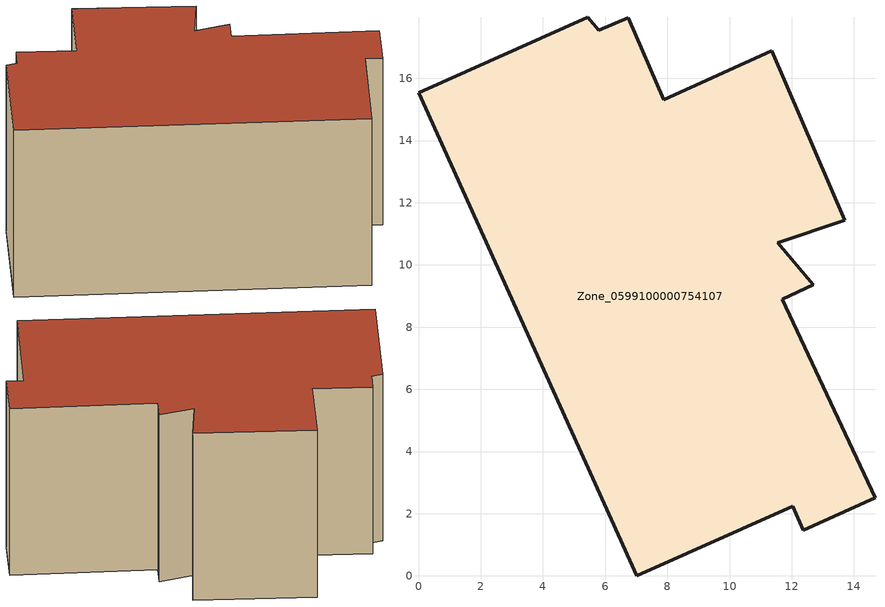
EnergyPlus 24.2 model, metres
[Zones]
Zone_0599100000754107
 floor ground (C_G): 13.71,11.45 11.56,10.71 12.69,9.36 11.7,8.9 14.68,2.52 12.38,1.47 12.03,2.24 7.02,0 0,15.53 5.44,17.97 5.8,17.54 6.75,17.95 7.89,15.32 11.36,16.89 z0
 wall outside (C_F): 0,15.53 7.02,0 12.03,2.24 12.38,1.47 14.68,2.52 11.7,8.9 12.69,9.36 11.56,10.71 13.71,11.45 11.36,16.89 7.89,15.32 6.75,17.95 5.8,17.54 5.44,17.97 0,15.53 z0:9.26
 roof outside (C_R): 11.56,10.71 13.71,11.45 11.36,16.89 7.89,15.32 6.75,17.95 5.8,17.54 5.44,17.97 0,15.53 7.02,0 12.03,2.24 12.38,1.47 14.68,2.52 11.7,8.9 12.69,9.36 z9.26
[BUILDING]
Pand.0599100000754107: North Axis=0; Terrain=City; Loads Convergence Tolerance Value=0.04; Temperature Convergence Tolerance Value=0.4; Solar Distribution=FullExterior; Maximum Number of Warmup Days=25; Minimum Number of Warmup Days=1
[Site:Location]
Rotterdam.The.Hague.AP_ZH_NLD Design_Conditions: Latitude=51.96; Longitude=4.45; Time Zone=1; Elevation=-4.5
[SITE:GROUNDTEMPERATURE:BUILDINGSURFACE]
18, 18, 18, 18, 18, 18, 18, 18, 18, 18, 18, 18
[MATERIAL] Thermal Absorptance=0.9; Solar Absorptance=0.7; Visible Absorptance=0.7
Name | Roughness | Thickness | Conductivity | Density | Specific Heat
G.D.2006-2014 | MediumSmooth | 0.15 | 0.06 | 540 | 1210
F.D.2006-2014 | Rough | 0.3 | 0.12 | 1920 | 840
R.D.2006-2014 | MediumRough | 0.2 | 0.08 | 1500 | 1000
[CONSTRUCTION]
C_G: G.D.2006-2014
C_F: F.D.2006-2014
C_R: R.D.2006-2014
[ZONE]
Zone_0599100000754107: Type=1; Multiplier=1; Ceiling Height=Autocalculate; Volume=Autocalculate; Floor Area=autocalculate; Part of Total Floor Area=Yes
[ZONEINFILTRATION:DESIGNFLOWRATE]
Infil_Zone_0599100000754107: Zone or ZoneList or Space or SpaceList=Zone_0599100000754107; Schedule=AlwaysOn; Design Flow Rate Calculation Method=Flow/Area; Flow Rate per Floor Area=0.0021; Constant Term Coefficient=1; Temperature Term Coefficient=0; Velocity Term Coefficient=0; Velocity Squared Term Coefficient=0
[HVACTEMPLATE:ZONE:IDEALLOADSAIRSYSTEM]
Zone_0599100000754107: Maximum Heating Supply Air Temperature=50; Minimum Cooling Supply Air Temperature=13; Maximum Heating Supply Air Humidity Ratio=0.0156; Minimum Cooling Supply Air Humidity Ratio=0.0077; Heating Limit=NoLimit; Cooling Limit=NoLimit; Dehumidification Control Type=ConstantSensibleHeatRatio; Cooling Sensible Heat Ratio=0.7; Dehumidification Setpoint=60; Humidification Control Type=None; Humidification Setpoint=30; Outdoor Air Method=None; Outdoor Air Flow Rate per Person=0.00944; Outdoor Air Flow Rate per Zone Floor Area=0; Outdoor Air Flow Rate per Zone=0; Demand Controlled Ventilation Type=None; Outdoor Air Economizer Type=NoEconomizer; Heat Recovery Type=None; Sensible Heat Recovery Effectiveness=0.7; Latent Heat Recovery Effectiveness=0.65
[ZONECONTROL:THERMOSTAT]
ThermostatControl_Zone_0599100000754107: Zone or ZoneList=Zone_0599100000754107; Control Type Schedule=DualSetpointControlType; Control 1=Thermostat_Zone_0599100000754107; Temperature Difference Between Cutout And Setpoint=0
[THERMOSTATSETPOINT:DUALSETPOINT]
Thermostat_Zone_0599100000754107: Heating Setpoint Temperature Schedule=HeatingSetpoint_Zone_0599100000754107; Cooling Setpoint Temperature Schedule=CoolingSetpoint_Zone_0599100000754107
[SCHEDULE:COMPACT]
HeatingSetpoint_Zone_0599100000754107: Through: 12/31, For: AllDays, Until: 24:00, 21
CoolingSetpoint_Zone_0599100000754107: Through: 12/31, For: AllDays, Until: 24:00, 24
DualSetpointControlType: Through: 12/31, For: AllDays, Until: 24:00, 4
AlwaysOn: Through: 12/31, For: AllDays, Until: 24:00, 1
